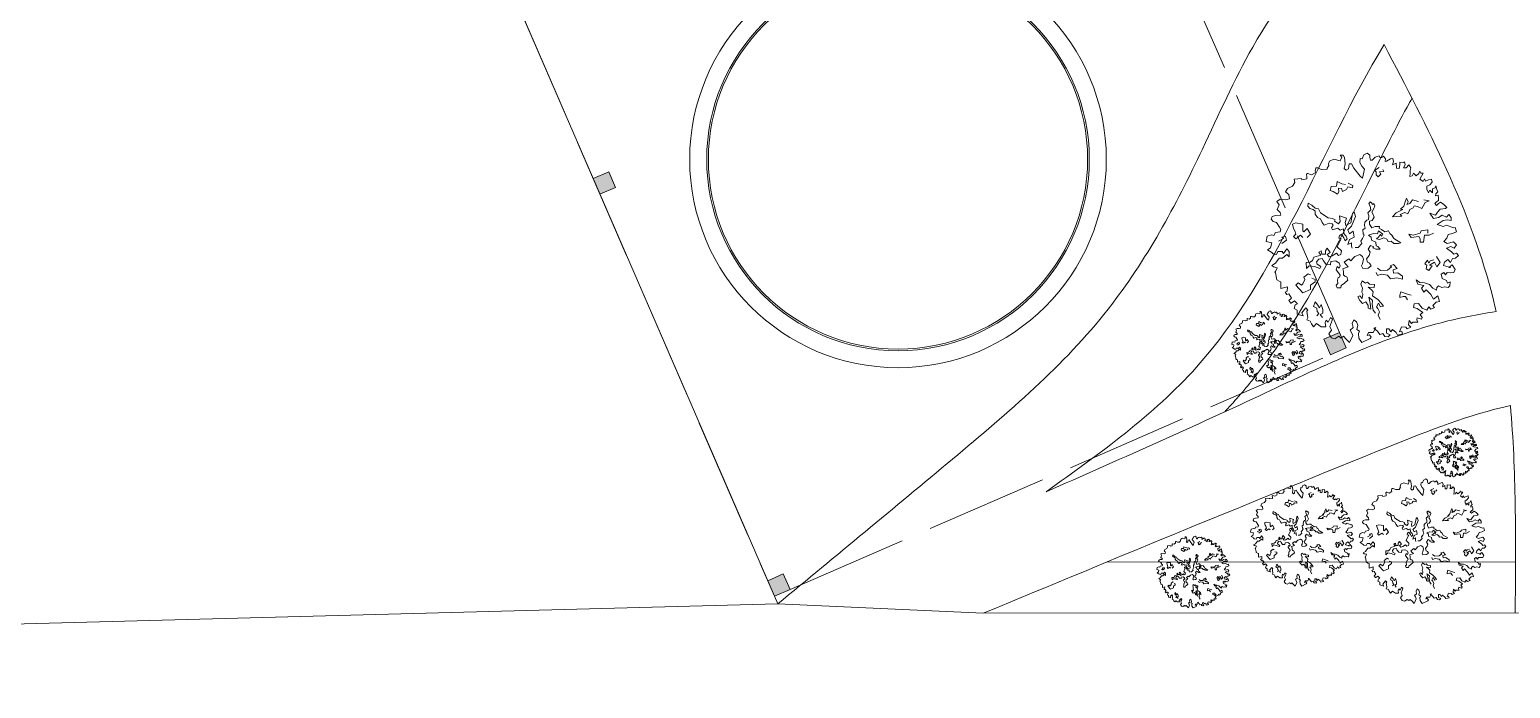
# Model space of a CAD drawing. Header units: metres. Extents: x -48 to 2360, y -1392 to 453.
# Drawn here: x 836.19 to 879.78, y -101.37 to -81.99 of the extents above; entities that cross this region are included whole.
import ezdxf

# ---------------------------------------------------------------- set-up
doc = ezdxf.new("R2010")
doc.units = ezdxf.units.M
doc.linetypes.add('ACAD_ISO02W100', pattern=[15, 12, -3])
doc.layers.get('0').update_dxf_attribs({"color": 200})
doc.layers.add('caminos', color=213, linetype='Continuous', lineweight=9, transparency=0.5)
doc.layers.add('JARDINERAS', color=93, linetype='Continuous', lineweight=5, transparency=0.4)
for name, color, linetype, lineweight in [('MUROS', 31, 'Continuous', 9), ('PECES', 121, 'Continuous', 9), ('proyecciones nuevas', 170, 'ACAD_ISO02W100', 13), ('trazo', 7, 'Continuous', 18)]:
    doc.layers.add(name, color=color, linetype=linetype, lineweight=lineweight)
doc.layers.add('Vegetación-h', color=7, linetype='Continuous', lineweight=5, true_color=0x5f7f00, transparency=0.5)

# ---------------------------------------------------------------- blocks, each defined once
blk = doc.blocks.new('arb29')
at = {"layer": 'Vegetación-h', "linetype": 'Continuous'}
for points in [[(1.833, -0.001), (1.929, -0.073), (1.976, -0.118), (2.022, -0.099), (2.061, -0.145), (2.008, -0.196), (1.95, -0.203), (1.91, -0.281), (1.857, -0.222), (1.793, -0.275), (1.774, -0.339), (1.91, -0.373), (1.878, -0.373), (1.942, -0.326), (2.001, -0.411), (1.976, -0.47), (1.905, -0.477), (1.846, -0.47), (1.812, -0.517), (1.78, -0.47), (1.727, -0.504), (1.748, -0.587), (1.833, -0.626), (1.852, -0.679), (1.905, -0.653), (1.897, -0.73), (1.865, -0.764), (1.799, -0.751), (1.74, -0.764), (1.676, -0.73), (1.644, -0.764), (1.636, -0.815), (1.565, -0.778), (1.5, -0.706), (1.402, -0.672), (1.317, -0.666), (1.245, -0.613), (1.277, -0.698), (1.389, -0.725), (1.349, -0.778), (1.389, -0.855), (1.434, -0.81), (1.525, -0.9), (1.578, -0.991), (1.663, -0.927), (1.695, -1.031), (1.631, -1.044), (1.565, -1.11), (1.597, -1.148), (1.525, -1.182), (1.487, -1.135), (1.447, -1.201), (1.357, -1.161), (1.291, -1.071), (1.206, -1.076), (1.192, -1.148), (1.264, -1.169), (1.37, -1.246), (1.323, -1.286), (1.362, -1.345), (1.349, -1.377), (1.264, -1.35), (1.259, -1.39), (1.277, -1.435), (1.232, -1.435), (1.179, -1.435), (1.155, -1.462), (1.109, -1.403), (1.096, -1.488), (1.141, -1.533), (1.07, -1.566), (1.043, -1.533), (0.958, -1.526), (0.919, -1.619), (0.966, -1.611), (0.977, -1.658), (0.881, -1.683), (0.854, -1.637), (0.783, -1.579), (0.75, -1.619), (0.716, -1.56), (0.665, -1.566), (0.665, -1.645), (0.737, -1.677), (0.698, -1.717), (0.639, -1.709), (0.599, -1.651), (0.541, -1.67), (0.495, -1.611), (0.424, -1.552), (0.463, -1.539), (0.41, -1.637), (0.32, -1.637), (0.293, -1.69), (0.339, -1.677), (0.371, -1.722), (0.352, -1.749), (0.189, -1.826), (0.131, -1.741), (0.123, -1.651), (0.144, -1.611), (0.091, -1.573), (0.11, -1.494), (0.085, -1.43), (0.038, -1.39), (0.006, -1.462), (0.025, -1.539), (-0.039, -1.592), (-0.013, -1.632), (0.014, -1.69), (-0.047, -1.826), (-0.111, -1.762), (-0.164, -1.704), (-0.209, -1.741), (-0.255, -1.704), (-0.332, -1.755), (-0.398, -1.736), (-0.451, -1.658), (-0.398, -1.586), (-0.43, -1.515), (-0.398, -1.435), (-0.379, -1.377), (-0.417, -1.345), (-0.462, -1.435), (-0.502, -1.396), (-0.523, -1.443), (-0.51, -1.526), (-0.6, -1.526), (-0.691, -1.462), (-0.744, -1.526), (-0.783, -1.467), (-0.808, -1.416), (-0.874, -1.39), (-0.855, -1.35), (-0.867, -1.265), (-0.874, -1.22), (-0.855, -1.201), (-0.893, -1.156), (-0.972, -1.254), (-0.946, -1.312), (-1.063, -1.278), (-1.063, -1.201), (-1.122, -1.169), (-1.103, -1.097), (-1.057, -1.076), (-1.116, -1.018), (-1.18, -1.063), (-1.188, -1.063), (-1.225, -1.012), (-1.174, -0.967), (-1.225, -0.887), (-1.265, -0.895), (-1.297, -0.855), (-1.259, -0.836), (-1.252, -0.751), (-1.377, -0.783), (-1.377, -0.719), (-1.377, -0.653), (-1.414, -0.64), (-1.454, -0.613), (-1.462, -0.581), (-1.48, -0.477), (-1.499, -0.464), (-1.486, -0.451), (-1.448, -0.379), (-1.52, -0.36), (-1.552, -0.334), (-1.48, -0.294), (-1.414, -0.196), (-1.35, -0.196), (-1.265, -0.124), (-1.22, -0.171), (-1.22, -0.065), (-1.265, -0.014), (-1.331, -0.105), (-1.356, -0.065), (-1.435, -0.065), (-1.462, -0.124), (-1.526, -0.112), (-1.552, -0.086), (-1.637, -0.033), (-1.579, 0.007), (-1.552, 0.103), (-1.664, 0.129), (-1.643, 0.233), (-1.558, 0.26), (-1.513, 0.247), (-1.486, 0.305), (-1.39, 0.318), (-1.377, 0.364), (-1.403, 0.403), (-1.462, 0.494), (-1.526, 0.515), (-1.565, 0.56), (-1.545, 0.613), (-1.486, 0.632), (-1.382, 0.638), (-1.39, 0.691), (-1.448, 0.749), (-1.414, 0.84), (-1.454, 0.906), (-1.395, 0.946), (-1.284, 0.933), (-1.212, 0.957), (-1.225, 1.037), (-1.292, 1.088), (-1.252, 1.154), (-1.154, 1.199), (-1.108, 1.271), (-1.122, 1.337), (-0.978, 1.35), (-0.972, 1.324), (-0.874, 1.343), (-0.874, 1.382), (-0.88, 1.433), (-0.861, 1.447), (-0.855, 1.447), (-0.783, 1.422), (-0.704, 1.467), (-0.712, 1.492), (-0.704, 1.558), (-0.664, 1.558), (-0.6, 1.526), (-0.483, 1.532), (-0.483, 1.552), (-0.451, 1.598), (-0.457, 1.63), (-0.438, 1.683), (-0.353, 1.721), (-0.228, 1.688), (-0.196, 1.76), (-0.228, 1.8), (-0.17, 1.8), (-0.143, 1.755), (-0.13, 1.636), (-0.151, 1.545), (-0.111, 1.513), (-0.071, 1.539), (-0.058, 1.63), (-0.007, 1.636), (0.038, 1.552), (0.157, 1.396), (0.203, 1.356), (0.24, 1.532), (0.189, 1.585), (0.15, 1.656), (0.157, 1.734), (0.195, 1.728)], [(0.195, 1.728), (0.227, 1.806), (0.293, 1.838), (0.346, 1.8), (0.346, 1.755), (0.359, 1.702), (0.392, 1.702), (0.45, 1.76), (0.528, 1.787), (0.541, 1.755), (0.573, 1.755), (0.613, 1.779), (0.652, 1.728), (0.645, 1.675), (0.671, 1.683), (0.743, 1.728), (0.788, 1.734), (0.801, 1.675), (0.783, 1.611), (0.854, 1.649), (0.86, 1.552), (0.913, 1.545), (0.926, 1.611), (0.926, 1.662), (0.998, 1.656), (1.017, 1.67), (1.03, 1.611), (0.998, 1.558), (1.049, 1.558), (1.102, 1.611), (1.141, 1.558), (1.128, 1.505), (1.128, 1.454), (1.121, 1.388), (1.168, 1.401), (1.192, 1.454), (1.24, 1.401), (1.298, 1.447), (1.317, 1.492), (1.336, 1.454), (1.381, 1.454), (1.349, 1.396), (1.317, 1.337), (1.376, 1.29), (1.402, 1.343), (1.421, 1.297), (1.48, 1.324), (1.538, 1.337), (1.551, 1.278), (1.506, 1.225), (1.453, 1.199), (1.453, 1.14), (1.48, 1.069), (1.506, 1.122), (1.559, 1.069), (1.559, 1.148), (1.61, 1.167), (1.623, 1.207), (1.644, 1.135), (1.663, 1.088), (1.623, 1.05), (1.617, 1.01), (1.668, 1.029), (1.676, 0.965), (1.676, 0.925), (1.636, 0.899), (1.604, 0.866), (1.636, 0.827), (1.676, 0.866), (1.716, 0.893), (1.78, 0.848), (1.838, 0.789), (1.812, 0.768), (1.708, 0.755), (1.655, 0.696), (1.617, 0.638), (1.506, 0.677), (1.578, 0.574), (1.676, 0.592), (1.748, 0.638), (1.833, 0.6), (1.878, 0.651), (1.923, 0.592), (1.923, 0.534), (1.846, 0.547), (1.767, 0.534), (1.65, 0.456), (1.767, 0.417), (1.833, 0.443), (1.969, 0.39), (2.001, 0.398), (2.022, 0.318), (1.95, 0.281), (1.865, 0.267), (1.838, 0.196), (1.78, 0.129), (1.846, 0.09), (1.969, 0.124), (2.022, 0.065), (1.982, -0.001), (1.918, 0.031), (1.833, -0.001)], [(0.528, 1.559), (0.437, 1.507), (0.469, 1.475), (0.469, 1.422), (0.508, 1.382), (0.561, 1.435), (0.535, 1.475), (0.619, 1.487), (0.6, 1.52)], [(-0.124, 1.233), (-0.195, 1.246), (-0.286, 1.291), (-0.3, 1.2), (-0.404, 1.194), (-0.424, 1.115), (-0.365, 1.096), (-0.281, 1.044), (-0.254, 1.089), (-0.261, 1.161), (-0.202, 1.155), (-0.182, 1.096), (-0.104, 1.135), (-0.078, 1.187), (0.007, 1.167), (0.013, 1.214), (-0.072, 1.259)], [(0.059, 0.013), (0.118, 0.013), (0.189, 0.091), (0.17, 0.137), (0.202, 0.189), (0.235, 0.248), (0.215, 0.28), (0.209, 0.352), (0.254, 0.384), (0.241, 0.436), (0.248, 0.502), (0.287, 0.541), (0.32, 0.554), (0.326, 0.626), (0.306, 0.685), (0.365, 0.744), (0.352, 0.815), (0.326, 0.861), (0.352, 0.894), (0.372, 0.887), (0.404, 0.848), (0.424, 0.867), (0.444, 0.822), (0.424, 0.769), (0.385, 0.697), (0.411, 0.652), (0.431, 0.6), (0.392, 0.535), (0.34, 0.522), (0.34, 0.463), (0.385, 0.391), (0.451, 0.418), (0.535, 0.418), (0.528, 0.384), (0.574, 0.359), (0.633, 0.313), (0.705, 0.332), (0.73, 0.286), (0.769, 0.254), (0.809, 0.189), (0.946, 0.104), (0.9, 0.091), (0.809, 0.091), (0.757, 0.137), (0.698, 0.13), (0.672, 0.175), (0.619, 0.202), (0.535, 0.17), (0.476, 0.182), (0.515, 0.215), (0.555, 0.261), (0.58, 0.234), (0.594, 0.268), (0.515, 0.332), (0.496, 0.274), (0.417, 0.286), (0.32, 0.254), (0.372, 0.215), (0.378, 0.157), (0.463, 0.118), (0.469, 0.046), (0.503, 0.032), (0.548, -0.02), (0.463, -0.02), (0.404, 0.007), (0.424, 0.026), (0.359, 0.052), (0.313, -0.02), (0.352, -0.079), (0.333, -0.144), (0.281, -0.209), (0.3, -0.274), (0.34, -0.294), (0.372, -0.346), (0.313, -0.385), (0.209, -0.392), (0.183, -0.346), (0.202, -0.306), (0.222, -0.215), (0.202, -0.163), (0.15, -0.124), (0.052, -0.163), (0.027, -0.19), (-0.02, -0.249), (-0.059, -0.209), (-0.15, -0.274), (-0.118, -0.313), (-0.072, -0.359), (-0.176, -0.399), (-0.163, -0.451), (-0.163, -0.515), (-0.137, -0.542), (-0.098, -0.555), (-0.078, -0.62), (-0.143, -0.678), (-0.209, -0.724), (-0.215, -0.771), (-0.286, -0.771), (-0.306, -0.718), (-0.274, -0.685), (-0.281, -0.62), (-0.267, -0.567), (-0.241, -0.562), (-0.229, -0.522), (-0.261, -0.476), (-0.306, -0.418), (-0.286, -0.353), (-0.248, -0.385), (-0.229, -0.346), (-0.248, -0.288), (-0.313, -0.249), (-0.411, -0.261), (-0.417, -0.326), (-0.502, -0.32), (-0.554, -0.249), (-0.58, -0.202), (-0.646, -0.215), (-0.691, -0.268), (-0.678, -0.313), (-0.606, -0.353), (-0.626, -0.392), (-0.73, -0.353), (-0.828, -0.34), (-0.88, -0.392), (-0.887, -0.281), (-0.808, -0.274), (-0.763, -0.242), (-0.737, -0.177), (-0.606, -0.138), (-0.646, -0.079), (-0.599, -0.052), (-0.587, -0.118), (-0.515, -0.118), (-0.515, -0.052), (-0.483, 0), (-0.424, -0.085), (-0.483, -0.124), (-0.443, -0.17), (-0.385, -0.15), (-0.3, -0.098), (-0.261, -0.144), (-0.215, -0.124), (-0.209, -0.085), (-0.202, -0.052), (-0.286, 0.026), (-0.261, 0.078), (-0.209, 0.182), (-0.254, 0.195), (-0.241, 0.241), (-0.202, 0.268), (-0.156, 0.202), (-0.13, 0.143), (-0.091, 0.182), (-0.111, 0.234), (-0.156, 0.286), (-0.163, 0.372), (-0.229, 0.345), (-0.274, 0.384), (-0.378, 0.352), (-0.397, 0.391), (-0.365, 0.443), (-0.385, 0.47), (-0.443, 0.483), (-0.542, 0.443), (-0.58, 0.495), (-0.613, 0.567), (-0.672, 0.593), (-0.717, 0.658), (-0.717, 0.717), (-0.75, 0.75), (-0.815, 0.769), (-0.855, 0.815), (-0.848, 0.874), (-0.776, 0.835), (-0.717, 0.776), (-0.652, 0.763), (-0.613, 0.685), (-0.463, 0.587), (-0.378, 0.574), (-0.326, 0.547), (-0.339, 0.522), (-0.261, 0.47), (-0.229, 0.515), (-0.241, 0.626), (-0.104, 0.581), (-0.13, 0.495), (-0.118, 0.436), (-0.026, 0.489), (0.007, 0.672), (0.039, 0.704), (0.065, 0.613), (-0.007, 0.424), (-0.084, 0.352), (-0.046, 0.28), (0.02, 0.326), (0.039, 0.215), (-0.052, 0.17), (-0.084, 0.071), (-0.013, 0.104), (-0.007, 0.039), (0, 0)], [(1.291, 0.901), (1.174, 0.933), (1.122, 0.867), (1.063, 0.848), (1.089, 0.894), (1.057, 0.965), (1.037, 0.919), (1.004, 0.815), (0.939, 0.756), (0.985, 0.75), (0.855, 0.685), (0.782, 0.606), (0.861, 0.613), (0.966, 0.62), (0.932, 0.652), (1.024, 0.692), (1.082, 0.665), (1.122, 0.75), (1.187, 0.783), (1.206, 0.822), (1.272, 0.808), (1.35, 0.769), (1.376, 0.815), (1.415, 0.887), (1.494, 0.913), (1.39, 0.933)], [(-0.87, 0.204), (-0.804, 0.27), (-0.87, 0.379), (-0.935, 0.314), (-0.956, 0.336), (-0.956, 0.467), (-1.089, 0.488), (-1.154, 0.467), (-1.132, 0.379), (-1.11, 0.336), (-1.089, 0.27), (-1.132, 0.226), (-1.089, 0.183), (-1.001, 0.248), (-0.956, 0.204)], [(1.472, 0.291), (1.472, 0.357), (1.341, 0.336), (1.319, 0.291), (1.188, 0.248), (1.1, 0.27), (1.144, 0.204), (1.297, 0.226), (1.319, 0.183), (1.319, 0.117), (1.384, 0.117), (1.407, 0.248), (1.494, 0.248), (1.582, 0.291)], [(-1.422, 0.137), (-1.331, 0.189), (-1.363, 0.215), (-1.291, 0.234), (-1.272, 0.157), (-1.363, 0.091)], [(1.585, -0.229), (1.513, -0.249), (1.487, -0.288), (1.461, -0.235), (1.408, -0.301), (1.447, -0.333), (1.435, -0.399), (1.487, -0.431), (1.553, -0.346), (1.501, -0.333), (1.598, -0.274), (1.644, -0.365), (1.709, -0.281), (1.637, -0.163)], [(-0.804, -0.519), (-0.848, -0.496), (-0.935, -0.562), (-0.913, -0.605), (-0.956, -0.693), (-0.979, -0.715), (-1.044, -0.671), (-1.089, -0.715), (-0.956, -0.869), (-0.804, -0.803), (-0.804, -0.715), (-0.717, -0.65), (-0.717, -0.605), (-0.782, -0.584)], [(0.496, -0.385), (0.555, -0.431), (0.685, -0.424), (0.764, -0.365), (0.737, -0.34), (0.802, -0.32), (0.874, -0.392), (0.796, -0.418), (0.802, -0.483), (0.887, -0.476), (0.978, -0.542), (0.978, -0.601), (0.868, -0.574), (0.744, -0.594), (0.685, -0.522), (0.567, -0.503), (0.496, -0.529), (0.469, -0.47)], [(0.548, -1.384), (0.508, -1.298), (0.535, -1.234), (0.503, -1.168), (0.476, -1.136), (0.515, -1.064), (0.555, -1.136), (0.607, -1.123), (0.567, -1.064), (0.503, -0.992), (0.398, -0.927), (0.411, -0.848), (0.378, -0.809), (0.313, -0.757), (0.431, -0.764), (0.437, -0.705), (0.34, -0.698), (0.3, -0.66), (0.261, -0.678), (0.195, -0.633), (0.17, -0.698), (0.202, -0.776), (0.189, -0.855), (0.209, -0.894), (0.195, -0.973), (0.15, -0.927), (0.111, -0.946), (0.15, -1.012), (0.202, -1.07), (0.267, -1.037), (0.313, -1.109), (0.313, -1.161), (0.365, -1.181), (0.352, -1.064), (0.326, -0.953), (0.398, -1.012), (0.392, -1.089), (0.411, -1.2), (0.456, -1.259)], [(1.144, -0.912), (1.078, -0.89), (0.947, -0.846), (0.926, -0.912), (0.926, -0.956), (0.991, -0.934), (1.034, -0.934), (1.078, -1)], [(-0.685, -1.311), (-0.646, -1.266), (-0.678, -1.227), (-0.685, -1.161), (-0.744, -1.129), (-0.717, -1.037), (-0.665, -1.103), (-0.633, -1.155), (-0.599, -1.089), (-0.567, -1.188), (-0.567, -1.259), (-0.619, -1.286), (-0.574, -1.345)]]:
    blk.add_lwpolyline(points, dxfattribs=at)

msp = doc.modelspace()

# ---------------------------------------------------------------- hatches: boundary and pattern name
at = {"layer": 'MUROS', "ltscale": 7, "transparency": 33554687}
h = msp.add_hatch(color=256, dxfattribs=at)
h.dxf.hatch_style = 1
h.paths.add_polyline_path([(877.948, -75.235), (877.811, -75.294), (877.89, -75.478), (878.028, -75.418)])
h.paths.add_polyline_path([(877.811, -75.294), (877.765, -75.314), (877.844, -75.498), (877.89, -75.478)])
h.paths.add_polyline_path([(869.718, -78.808), (869.534, -78.888), (869.614, -79.071), (869.797, -78.991)])
h.paths.add_polyline_path([(869.614, -79.071), (869.155, -79.27), (869.354, -79.729), (869.813, -79.53)])
h.paths.add_polyline_path([(865.81, -70.309), (865.351, -70.508), (865.55, -70.967), (866.009, -70.768)])
h.paths.add_polyline_path([(861.984, -61.496), (861.525, -61.695), (861.724, -62.154), (862.183, -61.955)])
h.paths.add_polyline_path([(845.614, -68.603), (845.156, -68.802), (845.355, -69.261), (845.813, -69.062)])
h.paths.add_polyline_path([(849.44, -77.416), (848.982, -77.615), (849.181, -78.074), (849.64, -77.875)])
h.paths.add_polyline_path([(853.244, -86.178), (852.786, -86.377), (852.985, -86.836), (853.443, -86.636)])
h.paths.add_polyline_path([(874.75, -90.901), (874.291, -91.1), (874.49, -91.559), (874.949, -91.359)])
h.paths.add_polyline_path([(858.38, -98.008), (857.922, -98.207), (858.121, -98.665), (858.579, -98.466)])

# ---------------------------------------------------------------- linework, layer by layer
at = {"layer": 'caminos', "ltscale": 7, "transparency": 33554559}
msp.add_lwpolyline([(858.218, -98.889), (864.268, -99.164)], dxfattribs=at)
at = {"layer": 'caminos', "transparency": 33554559}
msp.add_lwpolyline([(883.458, -99.153), (864.268, -99.164)], dxfattribs=at)
at = {"layer": 'caminos', "ltscale": 7, "transparency": 33554559}
msp.add_spline([(858.218, -98.889), (863.362, -94.628), (867.945, -90.215), (870.721, -85.507), (872.202, -82.504), (874.601, -79.042)], degree=3, dxfattribs=at)
for points, knots in [([(876.068, -82.433), (874.167, -85.575), (872.31, -91.168), (867.701, -94.46), (866.118, -95.591)], [8.039121, 8.039121, 8.039121, 8.039121, 19.019757, 24.764221, 24.764221, 24.764221, 24.764221]), ([(876.068, -82.433), (877.354, -84.879), (878.694, -87.427), (879.34, -90.175), (879.364, -90.285)], [0, 0, 0, 0, 8.182162, 8.522234, 8.522234, 8.522234, 8.522234]), ([(866.118, -95.591), (868.211, -94.666), (872.057, -92.964), (876.402, -90.847), (878.819, -90.371), (879.364, -90.285)], [0, 0, 0, 0, 6.883565, 12.652029, 14.311176, 14.311176, 14.311176, 14.311176]), ([(864.268, -99.164), (868.234, -97.52), (873.352, -95.399), (878.568, -93.317), (879.785, -93.056)], [0, 0, 0, 0, 12.925338, 16.678661, 16.678661, 16.678661, 16.678661]), ([(879.785, -93.056), (879.872, -94.017), (879.952, -96.067), (879.935, -98.095), (879.926, -99.164)], [11.329051, 11.329051, 11.329051, 11.329051, 14.210624, 17.424044, 17.424044, 17.424044, 17.424044])]:
    msp.add_open_spline(points, degree=3, knots=knots, dxfattribs=at)
at = {"layer": 'JARDINERAS', "transparency": 33554559}
msp.add_lwpolyline([(879.936, -97.655), (867.895, -97.662)], dxfattribs=at)
at = {"layer": 'JARDINERAS', "ltscale": 7, "transparency": 33554687}
msp.add_circle((861.758, -85.808), 6.132, dxfattribs=at)
at = {"layer": 'JARDINERAS', "ltscale": 7, "transparency": 33554559}
msp.add_open_spline([(876.889, -84.008), (876.841, -84.094), (876.793, -84.181), (876.351, -84.993), (875.972, -85.751), (874.956, -87.796), (874.311, -89.108), (873.19, -90.935), (872.82, -91.485), (872.147, -92.364), (871.864, -92.705), (871.502, -93.101), (871.439, -93.169), (871.375, -93.236)], degree=3, knots=[9.010129, 9.010129, 9.010129, 9.010129, 9.318893, 9.318893, 11.878437, 11.878437, 16.080333, 16.080333, 17.935543, 17.935543, 19.146685, 19.146685, 19.400521, 19.400521, 19.400521, 19.400521], dxfattribs=at)
at = {"layer": 'MUROS', "transparency": 33554687}
for points in [[(852.985, -86.836), (853.443, -86.636), (853.244, -86.178), (852.786, -86.377)], [(874.291, -91.1), (874.49, -91.559), (874.949, -91.359), (874.75, -90.901), (874.291, -91.1)], [(858.121, -98.665), (858.579, -98.466), (858.38, -98.008), (857.922, -98.207)]]:
    msp.add_lwpolyline(points, dxfattribs=at)
at = {"layer": 'MUROS', "ltscale": 7, "transparency": 33554687}
for points in [[(874.627, -90.954), (874.627, -90.954)], [(858.38, -98.008), (857.922, -98.207)]]:
    msp.add_lwpolyline(points, dxfattribs=at)
at = {"layer": 'PECES', "ltscale": 7, "transparency": 33554687}
for radius in [5.632, 5.582]:
    msp.add_circle((861.758, -85.808), radius, dxfattribs=at)
at = {"layer": 'proyecciones nuevas', "ltscale": 0.3, "transparency": 33554559}
msp.add_lwpolyline([(861.984, -61.496), (845.156, -68.802), (858.121, -98.665), (858.579, -98.466), (874.949, -91.359), (869.614, -79.071), (866.009, -70.768), (863.119, -64.11)], close=True, dxfattribs=at)
at = {"layer": 'trazo', "transparency": 33554559}
for points in [[(858.218, -98.889), (839.945, -56.8)], [(858.218, -98.889), (825.297, -99.763), (822.574, -99.864), (782.967, -114.666), (718.478, -138.828), (716.569, -139.485), (700.713, -141.963), (692.107, -142.823), (688.117, -144.198)]]:
    msp.add_lwpolyline(points, dxfattribs=at)

# ---------------------------------------------------------------- block references
at = {"transparency": 33554687}
for p, xscale, yscale, zscale in [((875.123, -88.421), 1.51900151276256, 1.51900151276256, 1.51900151276256), ((872.543, -91.327), 0.5770570380755836, 0.5770570380755836, 0.5770570380755836), ((878.034, -94.439), 0.3911563667156207, 0.3911563667156207, 0.3911563667156207), ((873.489, -96.879), 0.814098957798466, 0.814098957798466, 0.814098957798466), ((870.334, -97.952), 0.5770570380755836, 0.5770570380755836, 0.5770570380755836)]:
    msp.add_blockref('arb29', p, dxfattribs=dict(at, xscale=xscale, yscale=yscale, zscale=zscale))
msp.add_blockref('arb29', (877.001, -97.051), dxfattribs=at)

doc.saveas('drawing.dxf')
